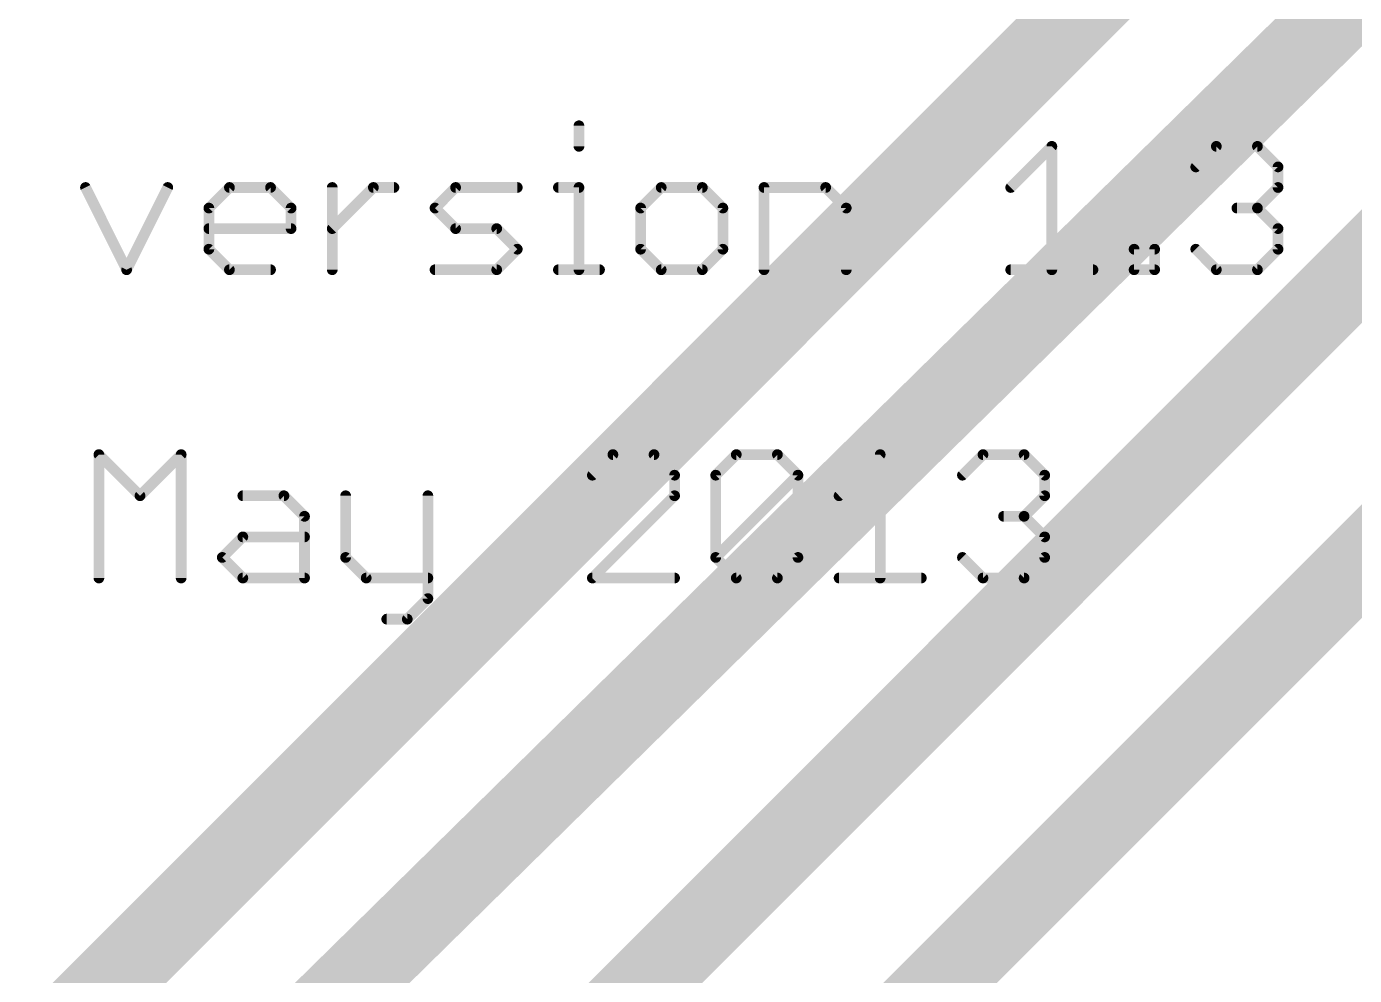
# Model space of a CAD drawing. Extents: x 0 to 124, y 0 to 91.
# Drawn here: x 17.4 to 29.99, y 47.47 to 56.46 of the extents above; entities that cross this region are included whole.
import ezdxf

# ---------------------------------------------------------------- set-up
doc = ezdxf.new("R2010")
doc.units = 0
doc.layers.add('1', color=14, linetype='CONTINUOUS')
doc.layers.add('51', color=4, linetype='CONTINUOUS')

msp = doc.modelspace()

# ---------------------------------------------------------------- linework, layer by layer
at = {"layer": '1', "const_width": 0.762}
for points in [[(47.498, 71.628), (21.336, 45.466)], [(44.196, 65.532), (23.368, 44.704)], [(32.766, 61.976), (17.78, 46.99)], [(34.544, 61.214), (19.558, 46.482)]]:
    msp.add_lwpolyline(points, dxfattribs=at)
at = {"layer": '51', "const_width": 0.1016}
for points in [[(22.6354, 55.5171), (22.6354, 55.3222)], [(26.7283, 54.9324), (27.1181, 55.3222)], [(27.1181, 55.3222), (27.1181, 54.1528)], [(28.4824, 55.1273), (28.6773, 55.3222)], [(28.6773, 55.3222), (29.0671, 55.3222)], [(29.0671, 55.3222), (29.262, 55.1273)], [(29.262, 55.1273), (29.262, 54.9324)], [(17.9578, 54.9324), (18.3476, 54.1528)], [(18.3476, 54.1528), (18.7374, 54.9324)], [(19.1272, 54.7375), (19.3221, 54.9324)], [(19.3221, 54.9324), (19.7119, 54.9324)], [(19.7119, 54.9324), (19.9068, 54.7375)], [(20.2966, 54.1528), (20.2966, 54.9324)], [(20.2966, 54.5426), (20.6864, 54.9324)], [(20.6864, 54.9324), (20.8813, 54.9324)], [(21.2711, 54.7375), (21.466, 54.9324)], [(21.466, 54.9324), (22.0507, 54.9324)], [(22.4405, 54.9324), (22.6354, 54.9324)], [(22.6354, 54.9324), (22.6354, 54.1528)], [(23.415, 54.9324), (23.2201, 54.7375)], [(23.8048, 54.9324), (23.415, 54.9324)], [(23.9997, 54.7375), (23.8048, 54.9324)], [(24.3895, 54.1528), (24.3895, 54.9324)], [(24.3895, 54.9324), (24.9742, 54.9324)], [(24.9742, 54.9324), (25.1691, 54.7375)], [(29.262, 54.9324), (29.0671, 54.7375)], [(19.1272, 54.3477), (19.1272, 54.7375)], [(19.9068, 54.7375), (19.9068, 54.5426)], [(21.466, 54.5426), (21.2711, 54.7375)], [(23.2201, 54.7375), (23.2201, 54.3477)], [(23.9997, 54.3477), (23.9997, 54.7375)], [(25.1691, 54.7375), (25.1691, 54.1528)], [(29.0671, 54.7375), (28.8722, 54.7375)], [(29.0671, 54.7375), (29.262, 54.5426)], [(19.9068, 54.5426), (19.1272, 54.5426)], [(21.8558, 54.5426), (21.466, 54.5426)], [(22.0507, 54.3477), (21.8558, 54.5426)], [(29.262, 54.5426), (29.262, 54.3477)], [(19.3221, 54.1528), (19.1272, 54.3477)], [(21.8558, 54.1528), (22.0507, 54.3477)], [(23.2201, 54.3477), (23.415, 54.1528)], [(23.8048, 54.1528), (23.9997, 54.3477)], [(27.8977, 54.1528), (27.8977, 54.3477)], [(27.8977, 54.3477), (28.0926, 54.3477)], [(28.0926, 54.3477), (28.0926, 54.1528)], [(28.6773, 54.1528), (28.4824, 54.3477)], [(29.262, 54.3477), (29.0671, 54.1528)], [(19.7119, 54.1528), (19.3221, 54.1528)], [(21.2711, 54.1528), (21.8558, 54.1528)], [(22.4405, 54.1528), (22.8303, 54.1528)], [(23.415, 54.1528), (23.8048, 54.1528)], [(26.7283, 54.1528), (27.5079, 54.1528)], [(28.0926, 54.1528), (27.8977, 54.1528)], [(29.0671, 54.1528), (28.6773, 54.1528)], [(18.0848, 51.2318), (18.0848, 52.4012)], [(18.0848, 52.4012), (18.4746, 52.0114)], [(18.4746, 52.0114), (18.8644, 52.4012)], [(18.8644, 52.4012), (18.8644, 51.2318)], [(22.9573, 52.4012), (22.7624, 52.2063)], [(23.3471, 52.4012), (22.9573, 52.4012)], [(23.542, 52.2063), (23.3471, 52.4012)], [(23.9318, 52.2063), (24.1267, 52.4012)], [(24.1267, 52.4012), (24.5165, 52.4012)], [(24.5165, 52.4012), (24.7114, 52.2063)], [(25.1012, 52.0114), (25.491, 52.4012)], [(25.491, 52.4012), (25.491, 51.2318)], [(26.2706, 52.2063), (26.4655, 52.4012)], [(26.4655, 52.4012), (26.8553, 52.4012)], [(26.8553, 52.4012), (27.0502, 52.2063)], [(23.542, 52.0114), (23.542, 52.2063)], [(23.9318, 51.4267), (23.9318, 52.2063)], [(23.9318, 51.4267), (24.7114, 52.2063)], [(24.7114, 52.2063), (24.7114, 51.4267)], [(27.0502, 52.2063), (27.0502, 52.0114)], [(19.4491, 52.0114), (19.8389, 52.0114)], [(19.8389, 52.0114), (20.0338, 51.8165)], [(20.4236, 52.0114), (20.4236, 51.4267)], [(21.2032, 52.0114), (21.2032, 51.0369)], [(22.7624, 51.2318), (23.542, 52.0114)], [(27.0502, 52.0114), (26.8553, 51.8165)], [(20.0338, 51.8165), (20.0338, 51.2318)], [(26.8553, 51.8165), (26.6604, 51.8165)], [(26.8553, 51.8165), (27.0502, 51.6216)], [(19.2542, 51.4267), (19.4491, 51.6216)], [(19.4491, 51.6216), (20.0338, 51.6216)], [(27.0502, 51.6216), (27.0502, 51.4267)], [(19.4491, 51.2318), (19.2542, 51.4267)], [(20.4236, 51.4267), (20.6185, 51.2318)], [(24.1267, 51.2318), (23.9318, 51.4267)], [(24.7114, 51.4267), (24.5165, 51.2318)], [(26.4655, 51.2318), (26.2706, 51.4267)], [(27.0502, 51.4267), (26.8553, 51.2318)], [(20.0338, 51.2318), (19.4491, 51.2318)], [(20.6185, 51.2318), (21.2032, 51.2318)], [(23.542, 51.2318), (22.7624, 51.2318)], [(24.5165, 51.2318), (24.1267, 51.2318)], [(25.1012, 51.2318), (25.8808, 51.2318)], [(26.8553, 51.2318), (26.4655, 51.2318)], [(21.2032, 51.0369), (21.0083, 50.842)], [(21.0083, 50.842), (20.8134, 50.842)]]:
    msp.add_lwpolyline(points, dxfattribs=at)
at = {"layer": '51', "const_width": 0.0508}
for points in [[(22.6608, 55.5171, 1), (22.61, 55.5171)], [(22.61, 55.3222, 1), (22.6608, 55.3222)], [(27.1435, 55.3222, 1), (27.0927, 55.3222)], [(27.136, 55.3042, 1), (27.1001, 55.3402)], [(28.6773, 55.3476, 1), (28.6773, 55.2968)], [(28.6952, 55.3042, 1), (28.6593, 55.3402)], [(29.085, 55.3402, 1), (29.0491, 55.3042)], [(29.0671, 55.2968, 1), (29.0671, 55.3476)], [(28.4644, 55.1453, 1), (28.5003, 55.1093)], [(29.2874, 55.1273, 1), (29.2366, 55.1273)], [(29.244, 55.1093, 1), (29.2799, 55.1453)], [(17.9805, 54.9438, 1), (17.9351, 54.921)], [(18.7601, 54.921, 1), (18.7147, 54.9438)], [(19.3221, 54.9578, 1), (19.3221, 54.907)], [(19.3401, 54.9144, 1), (19.3041, 54.9504)], [(19.7299, 54.9504, 1), (19.6939, 54.9144)], [(19.7119, 54.907, 1), (19.7119, 54.9578)], [(20.322, 54.9324, 1), (20.2712, 54.9324)], [(20.6864, 54.9578, 1), (20.6864, 54.907)], [(20.7044, 54.9144, 1), (20.6684, 54.9504)], [(20.8813, 54.907, 1), (20.8813, 54.9578)], [(21.466, 54.9578, 1), (21.466, 54.907)], [(21.4839, 54.9144, 1), (21.448, 54.9504)], [(22.0507, 54.907, 1), (22.0507, 54.9578)], [(22.4405, 54.9578, 1), (22.4405, 54.907)], [(22.6608, 54.9324, 1), (22.61, 54.9324)], [(22.6354, 54.907, 1), (22.6354, 54.9578)], [(23.415, 54.9578, 1), (23.415, 54.907)], [(23.4329, 54.9144, 1), (23.397, 54.9504)], [(23.8227, 54.9504, 1), (23.7868, 54.9144)], [(23.8048, 54.907, 1), (23.8048, 54.9578)], [(24.4149, 54.9324, 1), (24.3641, 54.9324)], [(24.3895, 54.9578, 1), (24.3895, 54.907)], [(24.9921, 54.9504, 1), (24.9562, 54.9144)], [(24.9742, 54.907, 1), (24.9742, 54.9578)], [(26.7103, 54.9504, 1), (26.7462, 54.9144)], [(29.2366, 54.9324, 1), (29.2874, 54.9324)], [(29.2799, 54.9144, 1), (29.244, 54.9504)], [(19.1092, 54.7555, 1), (19.1452, 54.7195)], [(19.1526, 54.7375, 1), (19.1018, 54.7375)], [(19.9322, 54.7375, 1), (19.8814, 54.7375)], [(19.8888, 54.7195, 1), (19.9248, 54.7555)], [(21.2891, 54.7555, 1), (21.2531, 54.7195)], [(21.2531, 54.7555, 1), (21.2891, 54.7195)], [(23.2021, 54.7555, 1), (23.238, 54.7195)], [(23.2455, 54.7375, 1), (23.1947, 54.7375)], [(24.0251, 54.7375, 1), (23.9743, 54.7375)], [(23.9817, 54.7195, 1), (24.0176, 54.7555)], [(25.1945, 54.7375, 1), (25.1437, 54.7375)], [(25.1511, 54.7195, 1), (25.187, 54.7555)], [(28.8722, 54.7629, 1), (28.8722, 54.7121)], [(29.085, 54.7555, 1), (29.0491, 54.7195)], [(29.0491, 54.7555, 1), (29.085, 54.7195)], [(29.0671, 54.7121, 1), (29.0671, 54.7629)], [(19.1272, 54.568, 1), (19.1272, 54.5172)], [(19.8814, 54.5426, 1), (19.9322, 54.5426)], [(19.9068, 54.5172, 1), (19.9068, 54.568)], [(20.2786, 54.5606, 1), (20.3146, 54.5246)], [(21.466, 54.568, 1), (21.466, 54.5172)], [(21.448, 54.5246, 1), (21.4839, 54.5606)], [(21.8737, 54.5606, 1), (21.8378, 54.5246)], [(21.8558, 54.5172, 1), (21.8558, 54.568)], [(29.2874, 54.5426, 1), (29.2366, 54.5426)], [(29.244, 54.5246, 1), (29.2799, 54.5606)], [(19.1452, 54.3657, 1), (19.1092, 54.3297)], [(22.0686, 54.3297, 1), (22.0327, 54.3657)], [(22.0327, 54.3297, 1), (22.0686, 54.3657)], [(23.238, 54.3657, 1), (23.2021, 54.3297)], [(24.0176, 54.3297, 1), (23.9817, 54.3657)], [(27.9231, 54.3477, 1), (27.8723, 54.3477)], [(27.8977, 54.3731, 1), (27.8977, 54.3223)], [(28.118, 54.3477, 1), (28.0672, 54.3477)], [(28.0926, 54.3223, 1), (28.0926, 54.3731)], [(28.5003, 54.3657, 1), (28.4644, 54.3297)], [(29.2799, 54.3297, 1), (29.244, 54.3657)], [(19.1018, 54.3477, 1), (19.1526, 54.3477)], [(23.1947, 54.3477, 1), (23.2455, 54.3477)], [(23.9743, 54.3477, 1), (24.0251, 54.3477)], [(29.2366, 54.3477, 1), (29.2874, 54.3477)], [(18.3249, 54.1642, 1), (18.3703, 54.1414)], [(18.3249, 54.1414, 1), (18.3703, 54.1642)], [(19.3221, 54.1782, 1), (19.3221, 54.1274)], [(19.3041, 54.1348, 1), (19.3401, 54.1708)], [(19.7119, 54.1274, 1), (19.7119, 54.1782)], [(20.2712, 54.1528, 1), (20.322, 54.1528)], [(21.2711, 54.1782, 1), (21.2711, 54.1274)], [(21.8378, 54.1708, 1), (21.8737, 54.1348)], [(21.8558, 54.1274, 1), (21.8558, 54.1782)], [(22.4405, 54.1782, 1), (22.4405, 54.1274)], [(22.61, 54.1528, 1), (22.6608, 54.1528)], [(22.8303, 54.1274, 1), (22.8303, 54.1782)], [(23.415, 54.1782, 1), (23.415, 54.1274)], [(23.397, 54.1348, 1), (23.4329, 54.1708)], [(23.7868, 54.1708, 1), (23.8227, 54.1348)], [(23.8048, 54.1274, 1), (23.8048, 54.1782)], [(24.3641, 54.1528, 1), (24.4149, 54.1528)], [(25.1437, 54.1528, 1), (25.1945, 54.1528)], [(26.7283, 54.1782, 1), (26.7283, 54.1274)], [(27.0927, 54.1528, 1), (27.1435, 54.1528)], [(27.5079, 54.1274, 1), (27.5079, 54.1782)], [(27.8977, 54.1782, 1), (27.8977, 54.1274)], [(27.8723, 54.1528, 1), (27.9231, 54.1528)], [(28.0672, 54.1528, 1), (28.118, 54.1528)], [(28.0926, 54.1274, 1), (28.0926, 54.1782)], [(28.6773, 54.1782, 1), (28.6773, 54.1274)], [(28.6593, 54.1348, 1), (28.6952, 54.1708)], [(29.0491, 54.1708, 1), (29.085, 54.1348)], [(29.0671, 54.1274, 1), (29.0671, 54.1782)], [(18.1028, 52.4192, 1), (18.0668, 52.3832)], [(18.1102, 52.4012, 1), (18.0594, 52.4012)], [(18.8898, 52.4012, 1), (18.839, 52.4012)], [(18.8824, 52.3832, 1), (18.8464, 52.4192)], [(22.9573, 52.4266, 1), (22.9573, 52.3758)], [(22.9752, 52.3832, 1), (22.9393, 52.4192)], [(23.365, 52.4192, 1), (23.3291, 52.3832)], [(23.3471, 52.3758, 1), (23.3471, 52.4266)], [(24.1267, 52.4266, 1), (24.1267, 52.3758)], [(24.1446, 52.3832, 1), (24.1087, 52.4192)], [(24.5344, 52.4192, 1), (24.4985, 52.3832)], [(24.5165, 52.3758, 1), (24.5165, 52.4266)], [(25.5164, 52.4012, 1), (25.4656, 52.4012)], [(25.5089, 52.3832, 1), (25.473, 52.4192)], [(26.4655, 52.4266, 1), (26.4655, 52.3758)], [(26.4834, 52.3832, 1), (26.4475, 52.4192)], [(26.8732, 52.4192, 1), (26.8373, 52.3832)], [(26.8553, 52.3758, 1), (26.8553, 52.4266)], [(22.7444, 52.2243, 1), (22.7803, 52.1883)], [(23.5674, 52.2063, 1), (23.5166, 52.2063)], [(23.524, 52.1883, 1), (23.5599, 52.2243)], [(23.9138, 52.2243, 1), (23.9497, 52.1883)], [(23.9572, 52.2063, 1), (23.9064, 52.2063)], [(24.7368, 52.2063, 1), (24.686, 52.2063)], [(24.7293, 52.1883, 1), (24.6934, 52.2243)], [(24.6934, 52.1883, 1), (24.7293, 52.2243)], [(26.2526, 52.2243, 1), (26.2885, 52.1883)], [(27.0756, 52.2063, 1), (27.0248, 52.2063)], [(27.0322, 52.1883, 1), (27.0681, 52.2243)], [(18.4566, 52.0294, 1), (18.4926, 51.9934)], [(18.4566, 51.9934, 1), (18.4926, 52.0294)], [(19.4491, 52.0368, 1), (19.4491, 51.986)], [(19.8569, 52.0294, 1), (19.8209, 51.9934)], [(19.8389, 51.986, 1), (19.8389, 52.0368)], [(20.449, 52.0114, 1), (20.3982, 52.0114)], [(21.2286, 52.0114, 1), (21.1778, 52.0114)], [(23.5166, 52.0114, 1), (23.5674, 52.0114)], [(23.5599, 51.9934, 1), (23.524, 52.0294)], [(25.0832, 52.0294, 1), (25.1191, 51.9934)], [(27.0248, 52.0114, 1), (27.0756, 52.0114)], [(27.0681, 51.9934, 1), (27.0322, 52.0294)], [(20.0592, 51.8165, 1), (20.0084, 51.8165)], [(26.6604, 51.8419, 1), (26.6604, 51.7911)], [(26.8732, 51.8345, 1), (26.8373, 51.7985)], [(26.8553, 51.7911, 1), (26.8553, 51.8419)], [(20.0158, 51.7985, 1), (20.0518, 51.8345)], [(26.8373, 51.8345, 1), (26.8732, 51.7985)], [(19.4491, 51.647, 1), (19.4491, 51.5962)], [(19.4671, 51.6036, 1), (19.4311, 51.6396)], [(20.0338, 51.5962, 1), (20.0338, 51.647)], [(27.0756, 51.6216, 1), (27.0248, 51.6216)], [(27.0322, 51.6036, 1), (27.0681, 51.6396)], [(19.2722, 51.4447, 1), (19.2362, 51.4087)], [(19.2362, 51.4447, 1), (19.2722, 51.4087)], [(20.4416, 51.4447, 1), (20.4056, 51.4087)], [(20.3982, 51.4267, 1), (20.449, 51.4267)], [(23.9497, 51.4447, 1), (23.9138, 51.4087)], [(23.9138, 51.4447, 1), (23.9497, 51.4087)], [(23.9064, 51.4267, 1), (23.9572, 51.4267)], [(24.686, 51.4267, 1), (24.7368, 51.4267)], [(24.7293, 51.4087, 1), (24.6934, 51.4447)], [(26.2885, 51.4447, 1), (26.2526, 51.4087)], [(27.0248, 51.4267, 1), (27.0756, 51.4267)], [(27.0681, 51.4087, 1), (27.0322, 51.4447)], [(18.0594, 51.2318, 1), (18.1102, 51.2318)], [(18.839, 51.2318, 1), (18.8898, 51.2318)], [(19.4491, 51.2572, 1), (19.4491, 51.2064)], [(19.4311, 51.2138, 1), (19.4671, 51.2498)], [(20.0084, 51.2318, 1), (20.0592, 51.2318)], [(20.0338, 51.2064, 1), (20.0338, 51.2572)], [(20.6185, 51.2572, 1), (20.6185, 51.2064)], [(20.6005, 51.2138, 1), (20.6365, 51.2498)], [(21.2032, 51.2064, 1), (21.2032, 51.2572)], [(22.7444, 51.2498, 1), (22.7803, 51.2138)], [(22.7624, 51.2572, 1), (22.7624, 51.2064)], [(23.542, 51.2064, 1), (23.542, 51.2572)], [(24.1267, 51.2572, 1), (24.1267, 51.2064)], [(24.1087, 51.2138, 1), (24.1446, 51.2498)], [(24.4985, 51.2498, 1), (24.5344, 51.2138)], [(24.5165, 51.2064, 1), (24.5165, 51.2572)], [(25.1012, 51.2572, 1), (25.1012, 51.2064)], [(25.4656, 51.2318, 1), (25.5164, 51.2318)], [(25.8808, 51.2064, 1), (25.8808, 51.2572)], [(26.4655, 51.2572, 1), (26.4655, 51.2064)], [(26.4475, 51.2138, 1), (26.4834, 51.2498)], [(26.8373, 51.2498, 1), (26.8732, 51.2138)], [(26.8553, 51.2064, 1), (26.8553, 51.2572)], [(21.1778, 51.0369, 1), (21.2286, 51.0369)], [(21.2212, 51.0189, 1), (21.1852, 51.0549)], [(20.8134, 50.8674, 1), (20.8134, 50.8166)], [(20.9903, 50.86, 1), (21.0263, 50.824)], [(21.0083, 50.8166, 1), (21.0083, 50.8674)]]:
    msp.add_lwpolyline(points, format="xyb", dxfattribs=at)

doc.saveas('drawing.dxf')
